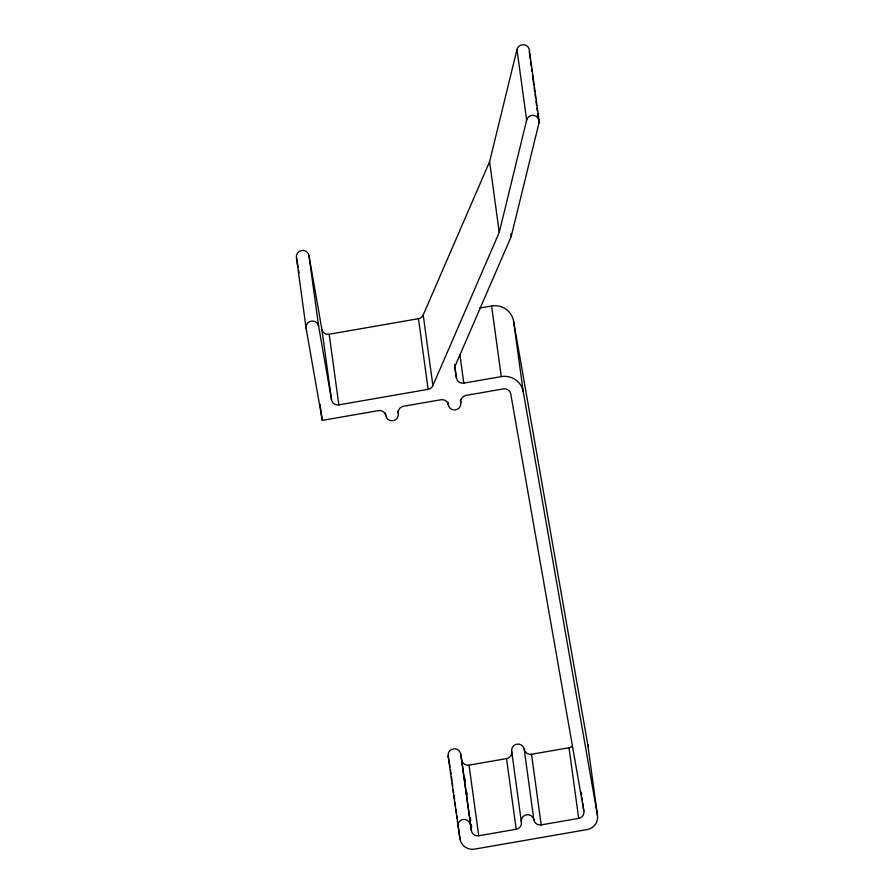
<?xml version="1.0" encoding="UTF-8"?>
<svg xmlns="http://www.w3.org/2000/svg" width="894" height="894" viewBox="0 0 894 894"><rect width="100%" height="100%" fill="white"/><g stroke="black" fill="none" stroke-linecap="round" stroke-linejoin="round"><path stroke-width="1.34" d="M479.553 308.072L491.599 305.983A19.02 18.685 -7.8 0 1 513.569 321.136L587.749 744.49L597.427 815.127A12.684 12.46 -7.8 0 1 587.079 829.576L474.625 849.121A12.684 12.46 -7.8 0 1 459.985 839.03L448.151 756.123A6.336 6.224 -7.8 0 1 453.325 748.893A6.336 6.224 -7.8 0 1 460.656 753.944L471.406 830.716A6.336 6.224 -7.8 0 0 478.726 835.767L516.207 829.252A6.336 6.224 -7.8 0 0 521.381 822.033A6.336 6.224 -7.8 0 1 526.555 814.803A6.336 6.224 -7.8 0 1 533.874 819.854A6.336 6.224 -7.8 0 0 541.194 824.905L578.686 818.39A6.336 6.224 -7.8 0 0 583.86 811.171L510.753 393.941A6.336 6.224 -7.8 0 0 503.434 388.89L465.942 395.405A6.336 6.224 -7.8 0 0 460.779 402.635A6.336 6.224 -7.8 0 1 455.605 409.854A6.336 6.224 -7.8 0 1 448.285 404.803A6.336 6.224 -7.8 0 0 440.954 399.752L403.473 406.267A6.336 6.224 -7.8 0 0 398.299 413.497A6.336 6.224 -7.8 0 1 393.125 420.716A6.336 6.224 -7.8 0 1 385.806 415.665A6.336 6.224 -7.8 0 0 378.486 410.625L322.253 420.392L306.128 328.366L296.462 257.729A6.336 6.224 -7.8 0 1 301.624 250.51A6.336 6.224 -7.8 0 1 308.955 255.561L321.851 329.182A6.336 6.224 -7.8 0 0 329.171 334.233L418.459 318.689A6.336 6.224 -7.8 0 0 423.208 314.979L489.588 161.758L516.978 49.494A6.336 6.224 -7.8 0 1 524.622 44.868A6.336 6.224 -7.8 0 1 529.293 52.355L530.231 59.149M308.955 255.561L318.633 326.198L331.529 399.819A6.336 6.224 -7.8 0 0 338.848 404.87L428.137 389.326A6.336 6.224 -7.8 0 0 432.886 385.605L499.254 232.395L526.644 120.131L516.978 49.494M597.427 815.127L523.247 391.773A19.02 18.685 -7.8 0 0 501.277 376.62L463.785 383.113A6.336 6.224 -7.8 0 1 456.476 378.073L454.901 369.088L455.314 365.59L511.2 236.541L538.97 122.992L537.674 113.482M460.656 753.944L461.729 760.079A6.336 6.224 -7.8 0 0 469.048 765.13L506.529 758.615A6.336 6.224 -7.8 0 0 511.703 751.396A6.336 6.224 -7.8 0 1 516.877 744.177A6.336 6.224 -7.8 0 1 524.197 749.217A6.336 6.224 -7.8 0 0 531.528 754.268L569.009 747.753A6.336 6.224 -7.8 0 0 571.981 746.389M448.151 756.123L450.062 767.03M296.462 257.729L298.138 267.351M298.618 270.1L299.099 272.838M529.471 50.734L539.149 121.372M530.6 61.865L531.159 65.932M531.528 68.648L531.896 71.375M532.455 75.442L533.763 84.952M534.131 87.668L534.69 91.747M535.07 94.462L535.629 98.541M535.998 101.257L536.556 105.324M536.925 108.051L537.294 110.767M510.832 233.815L511.2 236.541M581.245 792.151L581.625 794.867M581.994 797.582L582.363 800.298M582.743 803.013L583.86 811.171M513.569 321.136L523.247 391.773M489.588 161.758L499.254 232.395M569.009 747.753L578.686 818.39M491.599 305.983L501.277 376.62M531.528 754.268L541.194 824.905M524.197 749.217L533.874 819.854M459.885 354.594L463.785 383.113M511.703 751.396L521.381 822.033M460.399 399.92L460.779 402.635M454.61 364.484L456.476 378.073M454.521 366.372L454.901 369.088M506.529 758.615L516.207 829.252M447.905 402.088L448.285 404.803M423.208 314.979L432.886 385.605M418.459 318.689L428.137 389.326M469.048 765.13L478.726 835.767M464.947 778.495L465.327 781.211M466.813 792.073L467.182 794.788M470.345 817.887L470.725 820.603M471.272 824.67L471.652 827.386M461.729 760.079L471.406 830.716M450.487 769.745L451.045 773.824M451.425 776.54L451.984 780.618M452.353 783.334L452.722 786.049M453.28 790.128L453.66 792.844M454.029 795.559L454.588 799.638M454.957 802.354L455.515 806.422M455.884 809.137L456.443 813.216M456.823 815.931L457.192 818.647M457.56 821.362L458.119 825.441M458.488 828.157L459.985 839.03M397.931 410.782L398.299 413.497M385.437 412.95L385.806 415.665M329.171 334.233L338.848 404.87M321.851 329.182L331.529 399.819M320.018 404.088L322.253 420.392M526.644 120.131A6.336 6.224 -7.8 0 1 534.288 115.494A6.336 6.224 -7.8 0 1 538.97 122.992M457.829 826.749A6.336 6.224 -7.8 0 1 463.003 819.53A6.336 6.224 -7.8 0 1 470.322 824.581M306.128 328.366A6.336 6.224 -7.8 0 1 311.302 321.147A6.336 6.224 -7.8 0 1 318.633 326.198M587.749 744.49A12.684 12.46 -7.8 0 1 587.928 746.658"/></g></svg>
